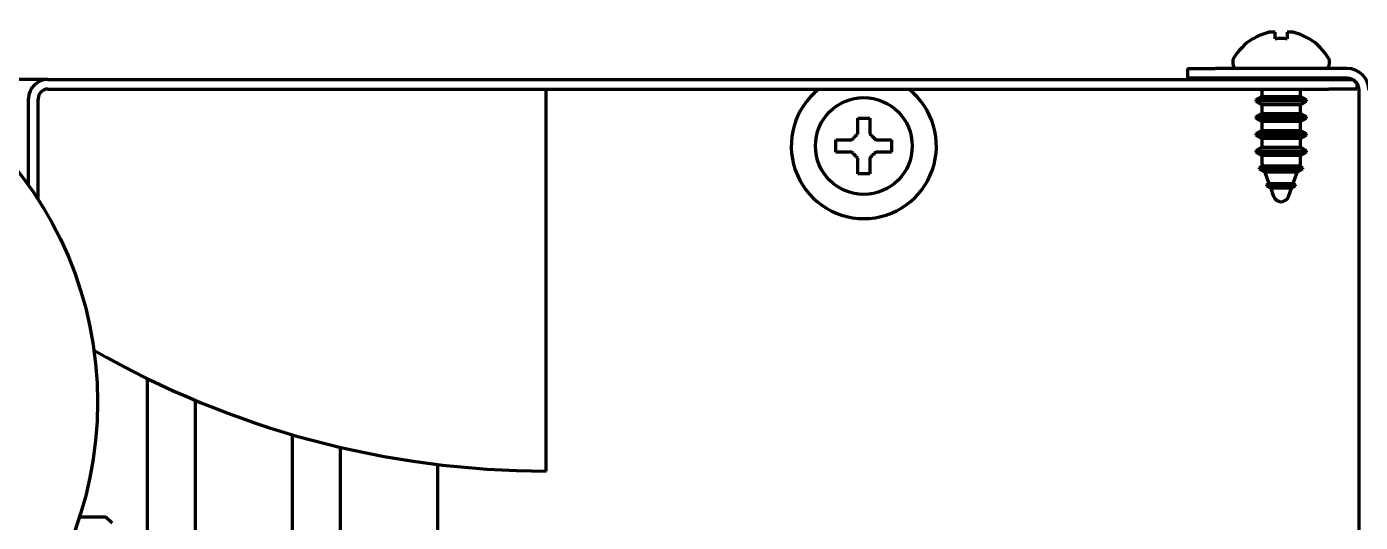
# Model space of a CAD drawing. Header units: inches. Extents: x -2405 to 7588, y 441 to 5654.
# Drawn here: x 2200.8 to 2311.1, y 4785.3 to 4826.2 of the extents above; entities that cross this region are included whole.
import ezdxf

# ---------------------------------------------------------------- set-up
doc = ezdxf.new("R2010")
doc.units = ezdxf.units.IN

msp = doc.modelspace()

# ---------------------------------------------------------------- linework, layer by layer
at = {"linetype": 'Continuous', "lineweight": 70}
for p, q in [((2302.23, 4825.23), (2302.23, 4825.26)), ((2306.83, 4825.26), (2306.83, 4825.23)), ((2296.78, 4822.78), (2299.08, 4822.78)), ((2296.78, 4822.78), (2296.78, 4821.98)), ((2309.98, 4822.78), (2299.08, 4822.78)), ((2300.53, 4823.38), (2300.53, 4823.18)), ((2308.53, 4823.18), (2308.53, 4823.38)), ((2202.58, 4821.88), (2194.78, 4821.88)), ((2202.58, 4821.88), (2308.48, 4821.88)), ((2299.08, 4821.98), (2296.78, 4821.98)), ((2309.98, 4821.98), (2299.08, 4821.98)), ((2302.93, 4821.98), (2302.93, 4821.88)), ((2306.13, 4821.88), (2306.13, 4821.98)), ((2308.48, 4821.88), (2310.41, 4821.88)), ((2310.78, 4821.58), (2310.78, 4821.08)), ((2200.98, 4813.15), (2200.98, 4820.28)), ((2201.78, 4811.96), (2201.78, 4820.28)), ((2202.58, 4821.08), (2308.48, 4821.08)), ((2243.78, 4789.53), (2243.78, 4821.08)), ((2302.93, 4820.47), (2302.43, 4820.18)), ((2302.43, 4820.18), (2304.53, 4820.18)), ((2302.43, 4820.18), (2302.43, 4820.08)), ((2302.93, 4821.08), (2302.93, 4820.47)), ((2302.93, 4820.47), (2304.53, 4820.47)), ((2304.53, 4820.47), (2306.13, 4820.47)), ((2304.53, 4820.18), (2306.63, 4820.18)), ((2306.13, 4820.47), (2306.13, 4821.08)), ((2306.63, 4820.18), (2306.13, 4820.47)), ((2306.63, 4820.08), (2306.63, 4820.18)), ((2310.78, 4821.08), (2308.48, 4821.08)), ((2310.98, 4716.58), (2310.98, 4820.98)), ((2306.63, 4820.08), (2302.43, 4820.08)), ((2302.43, 4820.08), (2302.93, 4819.79)), ((2302.93, 4819.07), (2302.43, 4818.78)), ((2302.93, 4819.79), (2302.93, 4819.07)), ((2306.13, 4819.79), (2302.93, 4819.79)), ((2302.93, 4819.07), (2304.53, 4819.07)), ((2304.53, 4819.07), (2306.13, 4819.07)), ((2306.13, 4819.79), (2306.63, 4820.08)), ((2306.13, 4819.07), (2306.13, 4819.79)), ((2306.63, 4818.78), (2306.13, 4819.07)), ((2302.43, 4818.78), (2304.53, 4818.78)), ((2302.43, 4818.78), (2302.43, 4818.68)), ((2306.63, 4818.68), (2302.43, 4818.68)), ((2302.43, 4818.68), (2302.93, 4818.39)), ((2302.93, 4818.39), (2302.93, 4817.67)), ((2306.13, 4818.39), (2302.93, 4818.39)), ((2304.53, 4818.78), (2306.63, 4818.78)), ((2306.13, 4818.39), (2306.63, 4818.68)), ((2306.13, 4817.67), (2306.13, 4818.39)), ((2306.63, 4818.68), (2306.63, 4818.78)), ((2267.73, 4816.38), (2267.73, 4816.88)), ((2272.33, 4816.88), (2272.33, 4816.38)), ((2302.93, 4817.67), (2302.43, 4817.38)), ((2302.43, 4817.38), (2304.53, 4817.38)), ((2302.43, 4817.38), (2302.43, 4817.28)), ((2306.63, 4817.28), (2302.43, 4817.28)), ((2302.43, 4817.28), (2302.93, 4816.99)), ((2302.93, 4817.67), (2304.53, 4817.67)), ((2302.93, 4816.99), (2302.93, 4816.27)), ((2306.13, 4816.99), (2302.93, 4816.99)), ((2304.53, 4817.67), (2306.13, 4817.67)), ((2304.53, 4817.38), (2306.63, 4817.38)), ((2306.63, 4817.38), (2306.13, 4817.67)), ((2306.13, 4816.99), (2306.63, 4817.28)), ((2306.13, 4816.27), (2306.13, 4816.99)), ((2306.63, 4817.28), (2306.63, 4817.38)), ((2267.73, 4815.88), (2267.73, 4816.38)), ((2272.33, 4816.38), (2272.33, 4815.88)), ((2302.93, 4816.27), (2302.43, 4815.98)), ((2302.43, 4815.98), (2304.53, 4815.98)), ((2302.43, 4815.98), (2302.43, 4815.88)), ((2306.63, 4815.88), (2302.43, 4815.88)), ((2302.43, 4815.88), (2302.93, 4815.59)), ((2302.93, 4816.27), (2304.53, 4816.27)), ((2304.53, 4816.27), (2306.13, 4816.27)), ((2304.53, 4815.98), (2306.63, 4815.98)), ((2306.63, 4815.98), (2306.13, 4816.27)), ((2306.13, 4815.59), (2306.63, 4815.88)), ((2306.63, 4815.88), (2306.63, 4815.98)), ((2302.99, 4814.74), (2302.72, 4814.58)), ((2302.93, 4815.59), (2302.93, 4815.06)), ((2306.13, 4815.59), (2302.93, 4815.59)), ((2302.97, 4814.8), (2302.99, 4814.74)), ((2302.99, 4814.74), (2306.06, 4814.74)), ((2306.06, 4814.74), (2306.08, 4814.8)), ((2306.33, 4814.58), (2306.06, 4814.74)), ((2306.13, 4815.06), (2306.13, 4815.59)), ((2302.72, 4814.58), (2302.72, 4814.48)), ((2302.72, 4814.58), (2304.53, 4814.58)), ((2302.72, 4814.48), (2303.19, 4814.21)), ((2306.33, 4814.48), (2302.72, 4814.48)), ((2303.19, 4814.21), (2303.52, 4813.29)), ((2305.86, 4814.21), (2303.19, 4814.21)), ((2304.53, 4814.58), (2306.33, 4814.58)), ((2305.53, 4813.29), (2305.86, 4814.21)), ((2305.86, 4814.21), (2306.33, 4814.48)), ((2306.33, 4814.48), (2306.33, 4814.58)), ((2303.52, 4813.29), (2303.33, 4813.18)), ((2303.33, 4813.18), (2303.33, 4813.08)), ((2303.33, 4813.18), (2305.72, 4813.18)), ((2303.33, 4813.08), (2303.67, 4812.89)), ((2305.72, 4813.08), (2303.33, 4813.08)), ((2303.52, 4813.29), (2305.53, 4813.29)), ((2303.67, 4812.89), (2303.91, 4812.21)), ((2305.38, 4812.89), (2303.67, 4812.89)), ((2305.14, 4812.21), (2305.38, 4812.89)), ((2305.38, 4812.89), (2305.72, 4813.08)), ((2305.72, 4813.18), (2305.53, 4813.29)), ((2305.72, 4813.08), (2305.72, 4813.18)), ((2210.78, 4797.18), (2210.78, 4723.53)), ((2214.78, 4723.53), (2214.78, 4795.37)), ((2222.78, 4792.53), (2222.78, 4723.53)), ((2226.78, 4723.53), (2226.78, 4791.48)), ((2234.78, 4790.07), (2234.78, 4723.53)), ((2207.38, 4785.73), (2205.18, 4785.73)), ((2207.88, 4785.23), (2207.38, 4785.73))]:
    msp.add_line(p, q, dxfattribs=at)
for centre, radius in [((2175.68, 4795.23), 31), ((2270.03, 4816.38), 4)]:
    msp.add_circle(centre, radius, dxfattribs=at)
for centre, radius, start, end in [((2304.72, 4821.16), 4.8, 121.3727, 149.6988), ((2304.33, 4821.16), 4.8, 30.3012, 58.6273), ((2300.93, 4823.38), 0.4, 149.6988, 180), ((2308.13, 4823.38), 0.4, 0, 30.3012), ((2300.93, 4823.18), 0.4, 180, 270), ((2308.13, 4823.18), 0.4, 270, 0), ((2309.98, 4820.98), 1.8, 0, 90), ((2202.58, 4820.28), 1.6, 90, 180), ((2309.98, 4820.98), 1, 0, 90), ((2202.58, 4820.28), 0.8, 90, 180), ((2270.03, 4816.38), 6, 128.43, 270), ((2270.03, 4816.38), 6, 270, 51.57), ((2303.68, 4815.06), 0.75, 180, 200), ((2305.38, 4815.06), 0.75, 340, 0), ((2304.53, 4812.43), 0.65, 200, 340), ((2243.78, 4864.53), 75, 240.0891, 270)]:
    msp.add_arc(centre, radius, start, end, dxfattribs=at)
for points in [[(2303.53, 4825.78), (2303.47, 4825.76), (2303.36, 4825.74), (2303.2, 4825.68), (2303.04, 4825.63), (2302.89, 4825.57), (2302.74, 4825.5), (2302.58, 4825.43), (2302.41, 4825.34), (2302.29, 4825.27), (2302.23, 4825.23)], [(2304.03, 4825.78), (2304, 4825.78), (2303.95, 4825.79), (2303.87, 4825.79), (2303.8, 4825.79), (2303.73, 4825.79), (2303.66, 4825.79), (2303.59, 4825.79), (2303.55, 4825.78), (2303.53, 4825.78)], [(2305.53, 4825.78), (2305.5, 4825.78), (2305.45, 4825.79), (2305.38, 4825.79), (2305.31, 4825.79), (2305.24, 4825.79), (2305.17, 4825.79), (2305.1, 4825.79), (2305.05, 4825.78), (2305.03, 4825.78)], [(2305.03, 4825.78), (2305.03, 4825.76), (2305.03, 4825.74), (2305.03, 4825.68), (2305.03, 4825.63), (2305.03, 4825.57), (2305.03, 4825.5), (2305.03, 4825.43), (2305.03, 4825.34), (2305.03, 4825.27), (2305.03, 4825.23)], [(2305.03, 4825.23), (2304.86, 4825.25), (2304.53, 4825.27), (2304.19, 4825.25), (2304.03, 4825.23)], [(2269.53, 4817.38), (2269.53, 4817.44), (2269.53, 4817.55), (2269.53, 4817.71), (2269.53, 4817.87), (2269.53, 4818.02), (2269.53, 4818.17), (2269.53, 4818.33), (2269.53, 4818.5), (2269.53, 4818.62), (2269.53, 4818.68)], [(2269.53, 4818.68), (2269.69, 4818.68), (2270.03, 4818.68), (2270.36, 4818.68), (2270.53, 4818.68)], [(2269.03, 4816.88), (2269.05, 4816.91), (2269.1, 4816.95), (2269.17, 4817.03), (2269.24, 4817.1), (2269.31, 4817.17), (2269.38, 4817.24), (2269.45, 4817.31), (2269.5, 4817.36), (2269.53, 4817.38)], [(2270.53, 4817.38), (2270.55, 4817.36), (2270.6, 4817.31), (2270.68, 4817.23), (2270.75, 4817.16), (2270.82, 4817.09), (2270.89, 4817.02), (2270.96, 4816.95), (2271, 4816.91), (2271.03, 4816.88)], [(2271.03, 4816.88), (2271.08, 4816.88), (2271.19, 4816.88), (2271.35, 4816.88), (2271.51, 4816.88), (2271.66, 4816.88), (2271.82, 4816.88), (2271.97, 4816.88), (2272.14, 4816.88), (2272.26, 4816.88), (2272.33, 4816.88)], [(2269.03, 4815.88), (2268.97, 4815.88), (2268.86, 4815.88), (2268.7, 4815.88), (2268.54, 4815.88), (2268.39, 4815.88), (2268.24, 4815.88), (2268.08, 4815.88), (2267.91, 4815.88), (2267.79, 4815.88), (2267.73, 4815.88)], [(2269.53, 4815.38), (2269.5, 4815.41), (2269.45, 4815.46), (2269.37, 4815.53), (2269.3, 4815.61), (2269.23, 4815.68), (2269.16, 4815.74), (2269.09, 4815.81), (2269.05, 4815.86), (2269.03, 4815.88)], [(2271.03, 4815.88), (2271, 4815.86), (2270.95, 4815.81), (2270.88, 4815.74), (2270.81, 4815.67), (2270.74, 4815.6), (2270.67, 4815.53), (2270.6, 4815.45), (2270.55, 4815.41), (2270.53, 4815.38)], [(2270.53, 4815.38), (2270.53, 4815.33), (2270.53, 4815.22), (2270.53, 4815.06), (2270.53, 4814.9), (2270.53, 4814.74), (2270.53, 4814.59), (2270.53, 4814.44), (2270.53, 4814.27), (2270.53, 4814.15), (2270.53, 4814.08)], [(2270.53, 4814.08), (2270.36, 4814.08), (2270.03, 4814.08), (2269.69, 4814.08), (2269.53, 4814.08)]]:
    msp.add_open_spline(points, degree=3, dxfattribs=at)
for points in [[(2304.03, 4825.23), (2304.03, 4825.35), (2304.03, 4825.46), (2304.03, 4825.6), (2304.03, 4825.64), (2304.03, 4825.72), (2304.03, 4825.75), (2304.03, 4825.78)], [(2306.83, 4825.23), (2306.62, 4825.35), (2306.41, 4825.46), (2306.09, 4825.6), (2305.98, 4825.64), (2305.75, 4825.72), (2305.64, 4825.75), (2305.53, 4825.78)], [(2270.53, 4818.68), (2270.53, 4818.48), (2270.53, 4818.27), (2270.53, 4817.95), (2270.53, 4817.84), (2270.53, 4817.61), (2270.53, 4817.5), (2270.53, 4817.38)], [(2267.73, 4816.88), (2267.93, 4816.88), (2268.14, 4816.88), (2268.46, 4816.88), (2268.57, 4816.88), (2268.8, 4816.88), (2268.91, 4816.88), (2269.03, 4816.88)], [(2272.33, 4815.88), (2272.12, 4815.88), (2271.91, 4815.88), (2271.59, 4815.88), (2271.48, 4815.88), (2271.25, 4815.88), (2271.14, 4815.88), (2271.03, 4815.88)], [(2269.53, 4814.08), (2269.53, 4814.29), (2269.53, 4814.5), (2269.53, 4814.82), (2269.53, 4814.93), (2269.53, 4815.15), (2269.53, 4815.27), (2269.53, 4815.38)]]:
    msp.add_open_spline(points, degree=3, knots=[0, 0, 0, 0, 0.5, 0.5, 0.75, 0.75, 1, 1, 1, 1], dxfattribs=at)

doc.saveas('drawing.dxf')
